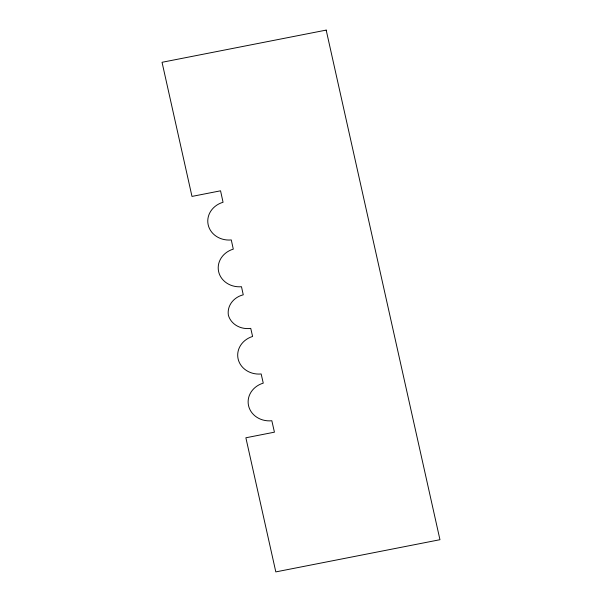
<?xml version="1.0" encoding="UTF-8"?>
<svg xmlns="http://www.w3.org/2000/svg" width="602" height="602" viewBox="0 0 602 602"><rect width="100%" height="100%" fill="white"/><g stroke="black" fill="none" stroke-linecap="round" stroke-linejoin="round"><path stroke-width="0.9" d="M326.186 30.1L162.043 62.292L191.985 196.418L220.558 190.811L223.056 202.264A21.649 19.362 -5.1 0 0 208.164 224.757A21.649 19.362 -5.1 0 0 231.288 239.942L233.29 249.123A21.627 19.339 -5.1 0 0 218.601 271.525A21.627 19.339 -5.1 0 0 241.485 286.718L243.253 294.807A20.212 18.068 -5.1 0 0 228.173 313.085L228.369 315.2A20.212 18.068 -5.1 0 0 250.748 328.376L252.592 336.45A21.627 19.339 -5.1 0 0 238.121 358.965A21.627 19.339 -5.1 0 0 261.163 373.97L263.255 383.128A21.649 19.362 -5.1 0 0 248.558 405.733A21.649 19.362 -5.1 0 0 271.833 420.745L274.437 432.176L245.872 437.782L275.814 571.9L439.957 539.708L326.186 30.1"/></g></svg>
